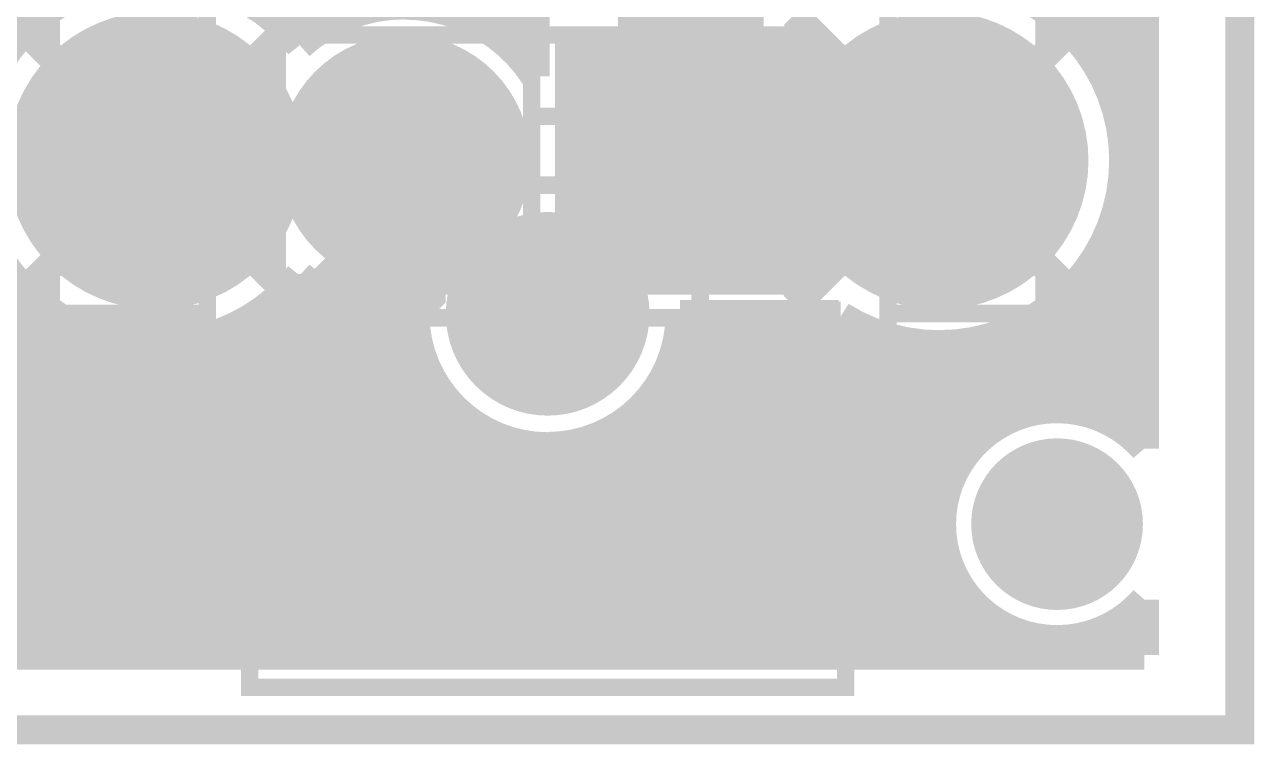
# Model space of a CAD drawing. Extents: x -10 to 131, y -93 to 209.
# Drawn here: x 119.9 to 130.63, y -31.13 to -24.85 of the extents above; entities that cross this region are included whole.
import ezdxf

# ---------------------------------------------------------------- set-up
doc = ezdxf.new("R2010")
doc.units = 0
doc.header["$MEASUREMENT"] = 0
doc.layers.get('0').update_dxf_attribs({"linetype": 'CONTINUOUS'})
for name, color, linetype in [('22-303-0_ASB', 7, 'CONTINUOUS'), ('22-303-0_AST', 7, 'CONTINUOUS'), ('22-303-0_BOT', 2, 'CONTINUOUS'), ('22-303-0_DRD', 6, 'CONTINUOUS'), ('22-303-0_DRL', 1, 'CONTINUOUS'), ('22-303-0_GND', 3, 'CONTINUOUS'), ('22-303-0_IN1', 10, 'CONTINUOUS'), ('22-303-0_SMB', 14, 'CONTINUOUS'), ('22-303-0_SMT', 9, 'CONTINUOUS'), ('22-303-0_SSB', 13, 'CONTINUOUS'), ('22-303-0_TOP', 15, 'CONTINUOUS'), ('THRUHOLE_NPT', 7, 'CONTINUOUS'), ('THRUHOLE_TAP', 2, 'CONTINUOUS')]:
    doc.layers.add(name, color=color, linetype=linetype)

# ---------------------------------------------------------------- blocks, each defined once
blk = doc.blocks.new('ROUND_2')
at = {"const_width": 0.50038}
blk.add_lwpolyline([(-0.25019, 0, 1), (0.25019, 0, 1)], format="xyb", close=True, dxfattribs=at)
blk = doc.blocks.new('ROUND_30')
at = {"const_width": 0.65024}
blk.add_lwpolyline([(-0.32512, 0, 1), (0.32512, 0, 1)], format="xyb", close=True, dxfattribs=at)
blk = doc.blocks.new('ROUND_31')
at = {"const_width": 1.09982}
blk.add_lwpolyline([(-0.54991, 0, 1), (0.54991, 0, 1)], format="xyb", close=True, dxfattribs=at)
blk = doc.blocks.new('SQUARE_32')
blk.add_solid([(0.84963, 0.84963), (0.84963, -0.84963), (-0.84963, 0.84963), (-0.84963, -0.84963)])
blk = doc.blocks.new('ROUND_33')
at = {"const_width": 0.84963}
blk.add_lwpolyline([(-0.424814, 0, 1), (0.424814, 0, 1)], format="xyb", close=True, dxfattribs=at)
blk = doc.blocks.new('ROUND_112')
at = {"const_width": 0.59944}
blk.add_lwpolyline([(-0.29972, 0, 1), (0.29972, 0, 1)], format="xyb", close=True, dxfattribs=at)
blk = doc.blocks.new('ROUND_114')
at = {"const_width": 0.8001}
blk.add_lwpolyline([(-0.40005, 0, 1), (0.40005, 0, 1)], format="xyb", close=True, dxfattribs=at)
blk = doc.blocks.new('ROUND_86')
at = {"const_width": 0.889}
blk.add_lwpolyline([(-0.4445, 0, 1), (0.4445, 0, 1)], format="xyb", close=True, dxfattribs=at)
blk = doc.blocks.new('ROUND_87')
at = {"const_width": 1.30048}
blk.add_lwpolyline([(-0.65024, 0, 1), (0.65024, 0, 1)], format="xyb", close=True, dxfattribs=at)
blk = doc.blocks.new('SQUARE_88')
blk.add_solid([(1.05029, 1.05029), (1.05029, -1.05029), (-1.05029, 1.05029), (-1.05029, -1.05029)])
blk = doc.blocks.new('ROUND_105')
at = {"const_width": 0.7493}
blk.add_lwpolyline([(-0.37465, 0, 1), (0.37465, 0, 1)], format="xyb", close=True, dxfattribs=at)
blk = doc.blocks.new('ROUND_85')
at = {"const_width": 0.8001}
blk.add_lwpolyline([(-0.40005, 0, 1), (0.40005, 0, 1)], format="xyb", close=True, dxfattribs=at)

msp = doc.modelspace()

# ---------------------------------------------------------------- linework, layer by layer
at = {"layer": '22-303-0_ASB'}
for points, const_width in [([(111.00054, 208.99374), (111.00054, 198.99376), (116.0018, 198.99376), (116.0018, 208.99374), (130.50012, 208.99374), (130.50012, -31.00578), (-9.4996, -31.00578), (-9.4996, 208.99374), (111.00054, 208.99374)], 0.254), ([(121.49074, -24.69896), (120.1293, -24.69896), (120.1293, -24.2951), (121.49074, -24.2951), (121.49074, -27.7749), (121.85904, -27.7749), (121.85904, -28.59532), (122.26036, -28.59532), (122.26036, -29.78404), (126.65964, -29.78404), (126.65964, -28.59532), (127.06096, -28.59532), (127.06096, -30.05582), (121.85904, -30.05582), (121.85904, -28.59532)], 0.1524), ([(127.42926, -24.69896), (128.7907, -24.69896), (128.7907, -27.37104), (128.7907, -27.7749), (127.42926, -27.7749), (127.42926, -24.2951), (128.7907, -24.2951), (128.7907, -24.69896)], 0.1524), ([(120.1293, -27.37104), (120.1293, -24.69896)], 0.1524), ([(126.65964, -28.59532), (126.65964, -27.12974), (126.81966, -27.12974), (126.81966, -24.94026), (122.10034, -24.94026), (122.10034, -27.12974), (122.26036, -27.12974), (123.12904, -27.12974), (124.3203, -27.12974), (124.3203, -26.2509), (124.3203, -25.64892), (124.5997, -25.64892), (124.5997, -26.2509), (124.3203, -26.2509)], 0.1524), ([(124.3203, -25.64892), (124.3203, -24.94026)], 0.1524), ([(124.5997, -25.64892), (124.5997, -24.94026)], 0.1524), ([(126.02718, -26.3525), (125.39218, -26.3525), (125.39218, -25.7175), (125.54204, -25.86736), (125.87732, -25.86736), (126.02718, -25.7175), (126.02718, -26.3525), (125.87732, -26.20264), (125.87732, -25.86736)], 0.1524), ([(123.04268, -26.20264), (122.89282, -26.3525), (123.52782, -26.3525), (123.37796, -26.20264), (123.04268, -26.20264), (123.04268, -25.86736), (122.89282, -25.7175), (123.52782, -25.7175), (123.37796, -25.86736), (123.04268, -25.86736)], 0.1524), ([(122.89282, -25.7175), (122.89282, -26.3525)], 0.1524), ([(123.52782, -25.7175), (123.52782, -26.3525)], 0.1524), ([(125.39218, -25.7175), (126.02718, -25.7175)], 0.1524), ([(123.37796, -26.20264), (123.37796, -25.86736)], 0.1524), ([(125.54204, -26.20264), (125.54204, -25.86736)], 0.1524), ([(126.65964, -27.12974), (125.79096, -27.12974), (124.5997, -27.12974), (124.5997, -26.2509)], 0.1524), ([(125.39218, -26.3525), (125.54204, -26.20264), (125.87732, -26.20264)], 0.1524), ([(122.26036, -28.59532), (122.26036, -27.12974)], 0.1524), ([(123.12904, -27.12974), (123.12904, -27.40914), (125.79096, -27.40914), (125.79096, -27.12974)], 0.1524), ([(121.49074, -27.37104), (120.1293, -27.37104), (120.1293, -27.7749), (121.49074, -27.7749)], 0.1524), ([(127.42926, -27.37104), (128.7907, -27.37104)], 0.1524), ([(127.06096, -28.59532), (127.06096, -27.7749), (127.42926, -27.7749)], 0.1524), ([(127.79502, -28.49118), (127.5588, -28.49118)], 0.1524), ([(127.67818, -28.49118), (127.67818, -29.50718), (127.5588, -29.337)], 0.1524), ([(121.85904, -30.05582), (121.85904, -30.63494), (127.06096, -30.63494), (127.06096, -30.05582)], 0.1524)]:
    msp.add_lwpolyline(points, dxfattribs=dict(at, const_width=const_width))
at = {"layer": '22-303-0_AST', "const_width": 0.254}
msp.add_lwpolyline([(111.00054, 208.99374), (111.00054, 198.99376), (116.0018, 198.99376), (116.0018, 208.99374), (130.50012, 208.99374), (130.50012, -31.00578), (-9.4996, -31.00578), (-9.4996, 208.99374), (111.00054, 208.99374)], dxfattribs=at)
at = {"layer": '22-303-0_BOT', "const_width": 0.254}
for points in [[(129.667, 32.4104), (129.667, -28.5496)], [(129.4384, 32.1818), (129.4384, -25.6413)], [(129.2098, 31.9532), (129.2098, -25.13076)], [(128.9812, 31.7246), (128.9812, -24.86406)], [(122.5804, -20.08378), (122.5804, -24.83104)], [(122.809, -20.15236), (122.809, -24.73706)], [(123.7234, -20.11172), (123.7234, -24.7777)], [(123.952, -21.28774), (123.952, -24.89708)], [(122.3518, -21.54682), (122.3518, -24.9809)], [(124.1806, -21.85416), (124.1806, -25.08504)], [(122.1232, -21.96592), (122.1232, -24.84628)], [(119.8372, -22.47392), (119.8372, -24.9682)], [(120.0658, -22.5806), (120.0658, -24.75484)], [(124.35078, -24.6761), (124.35078, -25.30094)], [(119.93372, -24.8666), (97.28708, -24.8666)], [(122.5169, -24.8666), (122.14352, -24.8666)], [(124.35078, -24.8666), (123.9012, -24.8666)], [(129.667, -24.8666), (128.98374, -24.8666)], [(124.35078, -25.0952), (124.18822, -25.0952)], [(129.667, -25.0952), (129.1844, -25.0952)], [(129.667, -25.3238), (129.32156, -25.3238)], [(129.667, -25.5524), (129.413, -25.5524)], [(129.667, -25.781), (129.46634, -25.781)], [(129.667, -26.0096), (129.48666, -26.0096)], [(129.667, -26.2382), (129.47396, -26.2382)], [(129.667, -26.4668), (129.42824, -26.4668)], [(129.4384, -26.4287), (129.4384, -28.35402)], [(129.667, -26.6954), (129.34442, -26.6954)], [(129.2098, -26.9367), (129.2098, -28.24988)], [(129.667, -26.924), (129.21996, -26.924)], [(119.88292, -27.1526), (96.94418, -27.1526)], [(119.8372, -27.1018), (119.8372, -30.353)], [(122.43816, -27.1526), (122.19432, -27.1526)], [(122.3518, -27.08656), (122.3518, -30.353)], [(129.667, -27.1526), (129.03454, -27.1526)], [(122.1232, -27.22118), (122.1232, -30.353)], [(122.5804, -27.23896), (122.5804, -30.353)], [(128.9812, -27.20594), (128.9812, -28.20416)], [(120.15978, -27.3812), (96.72066, -27.3812)], [(120.0658, -27.31516), (120.0658, -30.353)], [(123.02998, -27.3812), (121.91746, -27.3812)], [(122.809, -27.33294), (122.809, -30.353)], [(123.0376, -27.3812), (123.0376, -30.353)], [(127, -27.3812), (125.6157, -27.3812)], [(128.7526, -27.38374), (128.7526, -28.21432)], [(129.667, -27.3812), (128.75768, -27.3812)], [(120.2944, -27.45994), (120.2944, -30.353)], [(121.8946, -27.39644), (121.8946, -30.353)], [(123.21032, -27.3939), (123.30189, -27.39081)], [(123.2662, -27.39136), (123.2662, -30.353)], [(127.01778, -27.3939), (125.6157, -27.3939)], [(125.7808, -27.3939), (125.7808, -30.353)], [(126.0094, -27.3939), (126.0094, -30.353)], [(126.238, -27.3939), (126.238, -30.353)], [(126.4666, -27.3939), (126.4666, -30.353)], [(126.6952, -27.3939), (126.6952, -30.353)], [(126.9238, -27.3939), (126.9238, -30.353)], [(127.1524, -27.46756), (127.1524, -30.353)], [(120.523, -27.55646), (120.523, -30.353)], [(121.4374, -27.59202), (121.4374, -30.353)], [(121.666, -27.51582), (121.666, -30.353)], [(127.381, -27.56408), (127.381, -30.353)], [(128.2954, -27.58694), (128.2954, -28.40736)], [(128.524, -27.5082), (128.524, -28.27782)], [(120.71604, -27.6098), (96.72066, -27.6098)], [(120.7516, -27.61742), (120.7516, -30.353)], [(120.9802, -27.64028), (120.9802, -30.353)], [(121.2088, -27.63266), (121.2088, -30.353)], [(123.32716, -27.6098), (121.36374, -27.6098)], [(127.55626, -27.6098), (125.59284, -27.6098)], [(127.6096, -27.61996), (127.6096, -30.353)], [(127.8382, -27.64282), (127.8382, -30.353)], [(128.0668, -27.63266), (128.0668, -28.6512)], [(129.667, -27.6098), (128.20396, -27.6098)], [(125.5522, -27.75712), (125.5522, -30.353)], [(123.39828, -27.8384), (96.72066, -27.8384)], [(129.667, -27.8384), (125.51918, -27.8384)], [(123.4948, -28.01366), (123.4948, -30.353)], [(123.5329, -28.067), (96.72066, -28.067)], [(129.667, -28.067), (125.3871, -28.067)], [(125.3236, -28.14574), (125.3236, -30.353)], [(123.75896, -28.2956), (96.72066, -28.2956)], [(123.7234, -28.26766), (123.7234, -30.353)], [(125.095, -28.34132), (125.095, -30.353)], [(128.48082, -28.2956), (125.16104, -28.2956)], [(129.667, -28.2956), (129.32664, -28.2956)], [(123.952, -28.41498), (123.952, -30.353)], [(124.8664, -28.45816), (124.8664, -30.353)], [(124.3203, -28.5242), (96.72066, -28.5242)], [(124.1806, -28.4988), (124.1806, -30.353)], [(124.4092, -28.53182), (124.4092, -30.353)], [(128.16586, -28.5242), (124.5997, -28.5242)], [(124.6378, -28.51912), (124.6378, -30.353)], [(128.00584, -28.7528), (96.72066, -28.7528)], [(127.92456, -28.9814), (67.24904, -28.9814)], [(127.89662, -29.21), (67.46748, -29.21)], [(127.92456, -29.4386), (67.60464, -29.4386)], [(128.00584, -29.6672), (67.67576, -29.6672)], [(128.0668, -29.7688), (128.0668, -30.353)], [(128.16586, -29.8958), (67.68846, -29.8958)], [(129.667, -29.86786), (129.667, -30.353)], [(128.2954, -30.01264), (128.2954, -30.353)], [(129.4384, -30.06344), (129.4384, -30.353)], [(128.48082, -30.1244), (67.65036, -30.1244)], [(128.524, -30.14218), (128.524, -30.353)], [(129.2098, -30.17012), (129.2098, -30.353)], [(129.667, -30.1244), (129.32664, -30.1244)], [(128.7526, -30.20568), (128.7526, -30.353)], [(128.9812, -30.2133), (128.9812, -30.353)], [(129.667, -30.353), (67.55384, -30.353)]]:
    msp.add_lwpolyline(points, dxfattribs=at)
for points in [[(121.03862, -24.42718, 0.4142136), (119.4308, -26.035)], [(122.29592, -25.02916, 0.2278378), (121.03862, -24.42487)], [(129.48666, -26.035, 0.4142136), (127.87884, -24.42718)], [(123.21032, -24.6761, 0.1865745), (122.29622, -25.02949)], [(124.35078, -25.30094, 0.255048), (123.21032, -24.67872)], [(119.4308, -26.035, 0.4142136), (121.03862, -27.64282)], [(127.87884, -27.64282, 0.4142136), (129.48666, -26.035)], [(121.03862, -27.64282, 0.2281621), (122.29535, -27.03785)], [(122.29592, -27.0383, 0.1869002), (123.21032, -27.39247)], [(123.30176, -27.38882, 0.4110067), (124.46, -28.53436)], [(124.46, -28.53182, 0.4097153), (125.6157, -27.3939)], [(127.01778, -27.3939, 0.1421438), (127.87884, -27.64374)], [(128.905, -28.20162, 0.4142136), (127.89662, -29.21)], [(129.667, -28.5496, 0.2175125), (128.905, -28.20165)], [(127.89662, -29.21, 0.4142136), (128.905, -30.21838)], [(128.905, -30.21838, 0.218012), (129.66828, -29.86896)]]:
    msp.add_lwpolyline(points, format="xyb", dxfattribs=at)
at = {"layer": '22-303-0_DRD', "const_width": 0.254}
for points in [[(111.00054, 208.99374), (111.00054, 198.99376), (116.0018, 198.99376), (116.0018, 208.99374), (130.50012, 208.99374), (130.50012, -31.00578), (-9.4996, -31.00578), (-9.4996, 208.99374), (111.00054, 208.99374)], [(122.30862, -24.765), (119.76862, -27.305)], [(122.30862, -27.305), (119.76862, -24.765)], [(129.14884, -24.765), (126.60884, -27.305)], [(129.14884, -27.305), (126.60884, -24.765)], [(122.95632, -25.4), (122.57532, -25.781)], [(123.46432, -25.4), (122.95632, -25.4)], [(123.84532, -25.781), (123.46432, -25.4)], [(125.45568, -25.4), (125.07468, -25.781)], [(125.96368, -25.4), (125.45568, -25.4)], [(126.34468, -25.781), (125.96368, -25.4)], [(122.57532, -25.781), (122.57532, -26.289)], [(123.84532, -26.289), (123.84532, -25.781)], [(125.07468, -25.781), (125.07468, -26.289)], [(126.34468, -26.289), (126.34468, -25.781)], [(122.57532, -26.289), (122.95632, -26.67)], [(123.46432, -26.67), (123.84532, -26.289)], [(125.07468, -26.289), (125.45568, -26.67)], [(125.96368, -26.67), (126.34468, -26.289)], [(122.95632, -26.67), (123.46432, -26.67)], [(125.45568, -26.67), (125.96368, -26.67)], [(124.46, -26.99258), (123.825, -27.62758)], [(125.095, -27.62758), (124.46, -26.99258)], [(123.825, -27.62758), (125.095, -27.62758)]]:
    msp.add_lwpolyline(points, dxfattribs=at)
at = {"layer": '22-303-0_DRL', "const_width": 0.254}
msp.add_lwpolyline([(111.00054, 208.99374), (111.00054, 198.99376), (116.0018, 198.99376), (116.0018, 208.99374), (130.50012, 208.99374), (130.50012, -31.00578), (-9.4996, -31.00578), (-9.4996, 208.99374), (111.00054, 208.99374)], dxfattribs=at)
at = {"layer": '22-303-0_GND', "const_width": 0.254}
msp.add_lwpolyline([(111.00054, 208.99374), (111.00054, 198.99376), (116.0018, 198.99376), (116.0018, 208.99374), (130.50012, 208.99374), (130.50012, -31.00578), (-9.4996, -31.00578), (-9.4996, 208.99374), (111.00054, 208.99374)], dxfattribs=at)
at = {"layer": '22-303-0_SSB', "const_width": 0.1524}
for points in [[(121.49074, -24.69896), (120.1293, -24.69896), (120.1293, -24.2951), (121.49074, -24.2951), (121.49074, -27.7749), (121.85904, -27.7749), (121.85904, -28.59532), (122.26036, -28.59532), (122.26036, -29.78404), (126.65964, -29.78404), (126.65964, -28.59532), (127.06096, -28.59532), (127.06096, -30.05582), (121.85904, -30.05582), (121.85904, -28.59532)], [(127.42926, -24.69896), (128.7907, -24.69896), (128.7907, -27.37104), (128.7907, -27.7749), (127.42926, -27.7749), (127.42926, -24.2951), (128.7907, -24.2951), (128.7907, -24.69896)], [(120.1293, -27.37104), (120.1293, -24.69896)], [(126.65964, -28.59532), (126.65964, -27.12974), (126.81966, -27.12974), (126.81966, -24.94026), (122.10034, -24.94026), (122.10034, -27.12974), (122.26036, -27.12974), (123.12904, -27.12974), (124.3203, -27.12974), (124.3203, -26.2509), (124.3203, -25.64892), (124.5997, -25.64892), (124.5997, -26.2509), (124.3203, -26.2509)], [(124.3203, -25.64892), (124.3203, -24.94026)], [(124.5997, -25.64892), (124.5997, -24.94026)], [(126.02718, -26.3525), (125.39218, -26.3525), (125.39218, -25.7175), (125.54204, -25.86736), (125.87732, -25.86736), (126.02718, -25.7175), (126.02718, -26.3525), (125.87732, -26.20264), (125.87732, -25.86736)], [(123.04268, -26.20264), (122.89282, -26.3525), (123.52782, -26.3525), (123.37796, -26.20264), (123.04268, -26.20264), (123.04268, -25.86736), (122.89282, -25.7175), (123.52782, -25.7175), (123.37796, -25.86736), (123.04268, -25.86736)], [(122.89282, -25.7175), (122.89282, -26.3525)], [(123.52782, -25.7175), (123.52782, -26.3525)], [(125.39218, -25.7175), (126.02718, -25.7175)], [(123.37796, -26.20264), (123.37796, -25.86736)], [(125.54204, -26.20264), (125.54204, -25.86736)], [(126.65964, -27.12974), (125.79096, -27.12974), (124.5997, -27.12974), (124.5997, -26.2509)], [(125.39218, -26.3525), (125.54204, -26.20264), (125.87732, -26.20264)], [(122.26036, -28.59532), (122.26036, -27.12974)], [(123.12904, -27.12974), (123.12904, -27.40914), (125.79096, -27.40914), (125.79096, -27.12974)], [(121.49074, -27.37104), (120.1293, -27.37104), (120.1293, -27.7749), (121.49074, -27.7749)], [(127.42926, -27.37104), (128.7907, -27.37104)], [(127.06096, -28.59532), (127.06096, -27.7749), (127.42926, -27.7749)], [(127.79502, -28.49118), (127.5588, -28.49118)], [(127.67818, -28.49118), (127.67818, -29.50718), (127.5588, -29.337)], [(121.85904, -30.05582), (121.85904, -30.63494), (127.06096, -30.63494), (127.06096, -30.05582)]]:
    msp.add_lwpolyline(points, dxfattribs=at)
at = {"layer": '22-303-0_TOP'}
for points, const_width in [([(125.68936, -20.91436), (125.70968, -20.93468), (125.70968, -26.035)], 1.27), ([(116.85016, -27.305), (118.84152, -27.305), (119.47906, -27.94), (122.1867, -27.94), (123.063, -27.0637), (123.063, -26.1874), (123.21032, -26.04008), (123.21032, -26.035)], 1.016)]:
    msp.add_lwpolyline(points, dxfattribs=dict(at, const_width=const_width))

# ---------------------------------------------------------------- block references
at = {"layer": '22-303-0_BOT'}
for name, p in [('ROUND_31', (121.03862, -26.035)), ('ROUND_31', (127.87884, -26.035)), ('ROUND_33', (123.21032, -26.035)), ('SQUARE_32', (125.70968, -26.035)), ('ROUND_30', (124.46, -27.37358)), ('ROUND_2', (128.905, -29.21))]:
    msp.add_blockref(name, p, dxfattribs=at)
at = {"layer": '22-303-0_DRL'}
for name, p in [('ROUND_114', (121.03862, -26.035)), ('ROUND_114', (127.87884, -26.035)), ('ROUND_112', (123.21032, -26.035)), ('ROUND_112', (125.70968, -26.035)), ('ROUND_30', (124.46, -27.37358))]:
    msp.add_blockref(name, p, dxfattribs=at)
at = {"layer": '22-303-0_GND'}
for name, p in [('ROUND_87', (121.03862, -26.035)), ('ROUND_87', (127.87884, -26.035)), ('ROUND_31', (123.21032, -26.035)), ('SQUARE_88', (125.70968, -26.035)), ('ROUND_86', (124.46, -27.37358))]:
    msp.add_blockref(name, p, dxfattribs=at)
at = {"layer": '22-303-0_IN1'}
for name, p in [('ROUND_31', (121.03862, -26.035)), ('ROUND_31', (127.87884, -26.035)), ('ROUND_33', (123.21032, -26.035)), ('SQUARE_32', (125.70968, -26.035)), ('ROUND_30', (124.46, -27.37358))]:
    msp.add_blockref(name, p, dxfattribs=at)
at = {"layer": '22-303-0_SMB'}
for name, p in [('ROUND_31', (121.03862, -26.035)), ('ROUND_31', (127.87884, -26.035)), ('ROUND_33', (123.21032, -26.035)), ('SQUARE_32', (125.70968, -26.035)), ('ROUND_105', (128.905, -29.21))]:
    msp.add_blockref(name, p, dxfattribs=at)
at = {"layer": '22-303-0_SMT'}
for name, p in [('ROUND_31', (121.03862, -26.035)), ('ROUND_31', (127.87884, -26.035)), ('ROUND_33', (123.21032, -26.035)), ('SQUARE_32', (125.70968, -26.035))]:
    msp.add_blockref(name, p, dxfattribs=at)
at = {"layer": '22-303-0_TOP'}
for name, p in [('ROUND_31', (121.03862, -26.035)), ('ROUND_31', (127.87884, -26.035)), ('ROUND_33', (123.21032, -26.035)), ('SQUARE_32', (125.70968, -26.035)), ('ROUND_30', (124.46, -27.37358))]:
    msp.add_blockref(name, p, dxfattribs=at)
at = {"layer": 'THRUHOLE_NPT'}
msp.add_blockref('ROUND_30', (124.46, -27.37358), dxfattribs=at)
at = {"layer": 'THRUHOLE_TAP'}
for name, p in [('ROUND_85', (121.03862, -26.035)), ('ROUND_85', (127.87884, -26.035)), ('ROUND_112', (123.21032, -26.035)), ('ROUND_112', (125.70968, -26.035))]:
    msp.add_blockref(name, p, dxfattribs=at)

doc.saveas('drawing.dxf')
